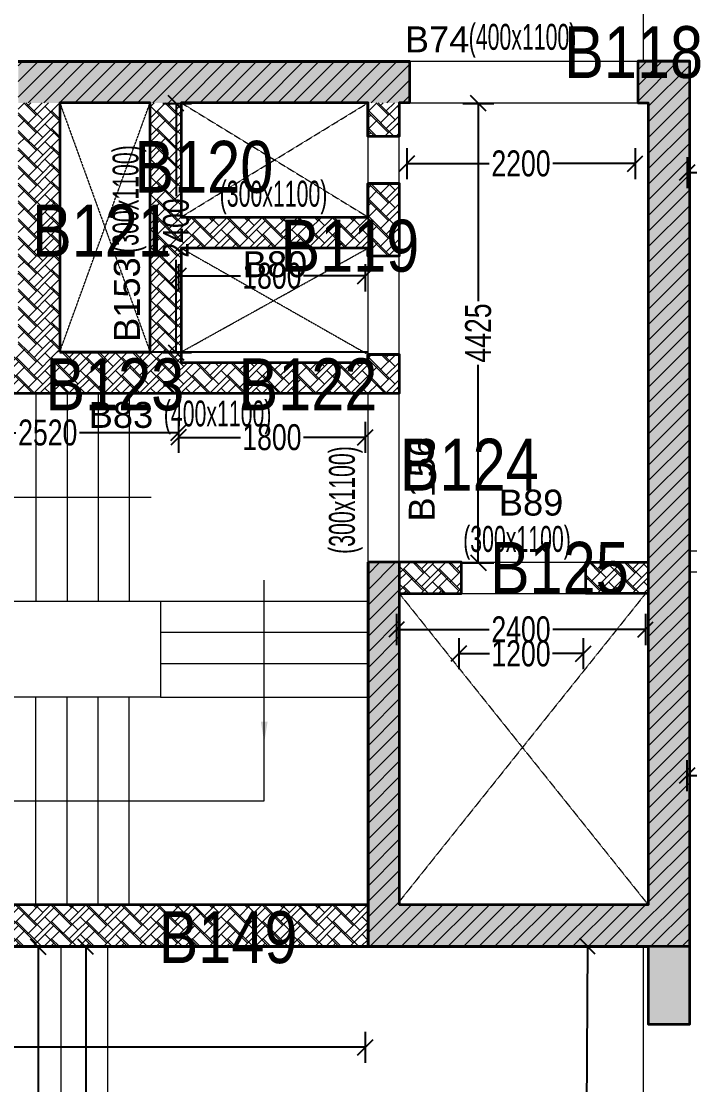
# Model space of a CAD drawing. Header units: millimetres. Extents: x 1 to 72184, y 68 to 60126.
# Drawn here: x 28969 to 35410, y 9803 to 20047 of the extents above; entities that cross this region are included whole.
import ezdxf
from ezdxf.enums import TextEntityAlignment as Align

# ---------------------------------------------------------------- set-up
doc = ezdxf.new("R2010")
doc.units = ezdxf.units.MM
doc.linetypes.add('HIDDEN', pattern=[0.375, 0.25, -0.125])
for name, color, linetype, lineweight in [('A-ANNO-DIMS', 8, 'Continuous', 15), ('A-DETL-MISC', 35, 'Continuous', 15), ('A-HIDD-ABVE', 8, 'HIDDEN', 20), ('S-BEAM', 7, 'Continuous', 18), ('S-BEAM-IDEN', 2, 'Continuous', 9), ('S-COL HATCH', 9, 'Continuous', 0), ('S-COLS', 5, 'Continuous', 35)]:
    doc.layers.add(name, color=color, linetype=linetype, lineweight=lineweight)
for name, color, linetype in [('Abhinav working', 6, 'Continuous'), ('Beam Nos', 7, 'Continuous'), ('changes', 7, 'Continuous')]:
    doc.layers.add(name, color=color, linetype=linetype)
doc.styles.add('Dim.s & Anno.(Misc.)', font='ARIALN.TTF')
doc.styles.add('SC-BBS1', font='SansSerif')
doc.styles.add('SOBHA', font='swisscl.ttf')
doc.styles.add('Swis721 LtCn BT', font='swisscl.ttf', dxfattribs={"width": 0.9, "height": 233.355162})
doc.dimstyles.new('A-GFC-100', dxfattribs={"dimscale": 100, "dimtxt": 1.75, "dimasz": 1.5, "dimexe": 1.5, "dimexo": 0, "dimgap": 1, "dimtad": 1, "dimdsep": 46, "dimtxsty": 'Dim.s & Anno.(Misc.)', "dimblk": 'ARCHTICK', "dimcen": 0, "dimdle": 1.5, "dimclrd": 256, "dimclre": 8, "dimclrt": 6, "dimazin": 2, "dimtfac": 1, "dimtix": 1, "dimtmove": 2, "dimatfit": 3, "dimfxl": 1, "dimtolj": 1, "dimlwd": -1, "dimlwe": 9, "dimarcsym": 0})
doc.dimstyles.new('S-100', dxfattribs={"dimscale": 100, "dimtxt": 2.5, "dimasz": 1.5, "dimexe": 1.5, "dimexo": 1.5, "dimgap": 0.1, "dimtad": 0, "dimdec": 0, "dimrnd": 0.0005, "dimzin": 0, "dimdsep": 46, "dimtxsty": 'SOBHA', "dimblk": 'OBLIQUE', "dimcen": 0.09, "dimclrd": 8, "dimclre": 8, "dimclrt": 6, "dimadec": 0, "dimazin": 0, "dimtfac": 1, "dimtdec": 0, "dimtofl": 0, "dimtmove": 0, "dimatfit": 3, "dimfxl": 1.5, "dimfxlon": 1, "dimtolj": 1, "dimtzin": 0, "dimlwd": -1, "dimlwe": -1, "dimarcsym": 0})
pattern_1 = [(45, (-31699446.87, 20890861.25), (-75.1300955, 75.1300955), [])]
pattern_2 = [(45, (-31794446.86, 20734809.75), (0, 169.7056275), [360, -120]), (135, (-31794362, 20734894.6), (1e-14, 169.7056275), [360, -120])]
pattern_3 = [(45, (-31802317.5, 20729084.55), (0, 169.7056275), [360, -120]), (135, (-31802232.65, 20729169.4), (1e-14, 169.7056275), [360, -120])]

# ---------------------------------------------------------------- blocks, each defined once
blk = doc.blocks.new('A$Cd226b1b4')
at = {"layer": 'S-COL HATCH', "transparency": 33554687}
h = blk.add_hatch(dxfattribs=at)
h.set_pattern_fill('ANSI31', color=256, scale=850)
h.set_pattern_definition(pattern_1)
h.paths.add_polyline_path([(17055, 8525), (20825, 8525), (20825, 8125), (17055, 8125)])
h = blk.add_hatch(dxfattribs=at)
h.set_pattern_fill('ANSI31', color=256, scale=850)
h.set_pattern_definition(pattern_1)
h.paths.add_polyline_path([(20725, 3700), (20425, 3700), (20425, 400), (20425, 0), (23125, 0), (23525, 0), (23525, 400), (23525, 400), (23525, 8525), (23025, 8525), (23025, 8125), (23125, 8125), (23125, 400), (23125, 400), (20725, 400), (20725, 400)])
at = {"layer": 'S-COL HATCH'}
h = blk.add_hatch(dxfattribs=at)
h.set_pattern_fill('AR-HBONE', color=256, scale=30)
h.set_pattern_definition(pattern_2)
h.paths.add_polyline_path([(18325, 8125), (18625, 8125), (18625, 7025), (20425, 7025), (20425, 7350), (20725, 7350), (20725, 6648), (20425, 6648), (20425, 6725), (18625, 6725), (18625, 5625), (20425, 5625), (20425, 5703), (20725, 5703), (20725, 5325), (16105, 5325), (16105, 5725), (18325, 5725)])
h = blk.add_hatch(dxfattribs=at)
h.set_pattern_fill('AR-HBONE', color=256, scale=30)
h.set_pattern_definition(pattern_2)
h.paths.add_polyline_path([(17055, 5725), (17455, 5725), (17455, 8125), (17055, 8125)])
h = blk.add_hatch(dxfattribs=at)
h.set_pattern_fill('AR-HBONE', color=256, scale=30)
h.set_pattern_definition(pattern_2)
h.paths.add_polyline_path([(20425, 8125), (20725, 8125), (20725, 7800), (20425, 7800)])
h = blk.add_hatch(dxfattribs=at)
h.set_pattern_fill('AR-HBONE', color=256, scale=30)
h.set_pattern_definition([(45, (-31794446.86, 20682880.75), (0, 169.7056275), [360, -120]), (135, (-31794362, 20682965.6), (1e-14, 169.7056275), [360, -120])])
h.paths.add_polyline_path([(21325, 3400), (21325, 3700), (20725, 3700), (20725, 3400)])
h.paths.add_polyline_path([(23125, 3400), (23125, 3700), (22525, 3700), (22525, 3400)])
h = blk.add_hatch(dxfattribs=at)
h.set_pattern_fill('AR-HBONE', color=256, scale=30)
h.set_pattern_definition(pattern_2)
h.paths.add_polyline_path([(12825, 400), (20425, 400), (20425, 0), (12825, 0)])
at = {"layer": 'S-COLS'}
for p, q in [((20425, 3700), (20425, 400)), ((20725, 3700), (20725, 400)), ((20425, 400), (20425, 0))]:
    blk.add_line(p, q, dxfattribs=at)
at = {"layer": 'S-COLS', "elevation": 0}
for points in [[(17055, 8525), (20825, 8525), (20825, 8125), (20725, 8125), (20725, 7800), (20425, 7800), (20425, 8125), (19525, 8125), (18625, 8125), (18625, 7025), (20425, 7025), (20425, 7350), (20725, 7350), (20725, 6648), (20425, 6648), (20425, 6725), (18625, 6725), (18625, 5625), (19525, 5625), (20425, 5625), (20425, 5703), (20725, 5703), (20725, 5325), (18625, 5325), (18625, 5325), (7471, 5325)], [(23525, 400), (23525, 8525), (23025, 8525), (23025, 8125), (23125, 8125), (23125, 400), (20725, 400)], [(20725, 3400), (21325, 3400), (21325, 3700), (20425, 3700)], [(23125, 3400), (22525, 3400), (22525, 3700), (23125, 3700)], [(20425, 400), (12825, 400), (12825, 0), (23125, 0)], [(23125, 0), (23125, 0), (23525, 0), (23525, 400)]]:
    blk.add_lwpolyline(points, dxfattribs=at)
blk.add_lwpolyline([(17455, 5725), (18325, 5725), (18325, 8125), (17455, 8125)], close=True, dxfattribs=at)
blk = doc.blocks.new('A$Cbe320e20')
at = {"layer": 'S-COL HATCH', "transparency": 33554687}
h = blk.add_hatch(color=256, dxfattribs=at)
h.dxf.hatch_style = 1
h.paths.add_polyline_path([(9184, 2800), (12954, 2800), (12954, 2400), (9184, 2400)])
h = blk.add_hatch(color=256, dxfattribs=at)
h.dxf.hatch_style = 1
h.paths.add_polyline_path([(12854, -2025), (12554, -2025), (12554, -5325), (12554, -5725), (15254, -5725), (15254, -6475), (15654, -6475), (15654, -5325), (15654, -5325), (15654, 2800), (15154, 2800), (15154, 2400), (15254, 2400), (15254, -5325), (15254, -5325), (12854, -5325), (12854, -5325)])
at = {"layer": 'S-COL HATCH'}
h = blk.add_hatch(dxfattribs=at)
h.set_pattern_fill('AR-HBONE', color=256, scale=30)
h.set_pattern_definition(pattern_3)
h.paths.add_polyline_path([(10454, 2400), (10754, 2400), (10754, 1300), (12554, 1300), (12554, 1625), (12854, 1625), (12854, 922), (12554, 922), (12554, 1000), (10754, 1000), (10754, -100), (12554, -100), (12554, -23), (12854, -23), (12854, -400), (8234, -400), (8234, 0), (10454, 0)])
h = blk.add_hatch(dxfattribs=at)
h.set_pattern_fill('AR-HBONE', color=256, scale=30)
h.set_pattern_definition(pattern_3)
h.paths.add_polyline_path([(9184, 0), (9584, 0), (9584, 2400), (9184, 2400)])
h = blk.add_hatch(dxfattribs=at)
h.set_pattern_fill('AR-HBONE', color=256, scale=30)
h.set_pattern_definition(pattern_3)
h.paths.add_polyline_path([(12554, 2400), (12854, 2400), (12854, 2075), (12554, 2075)])
h = blk.add_hatch(dxfattribs=at)
h.set_pattern_fill('AR-HBONE', color=256, scale=30)
h.set_pattern_definition([(45, (-31802317.5, 20677155.55), (0, 169.7056275), [360, -120]), (135, (-31802232.65, 20677240.4), (1e-14, 169.7056275), [360, -120])])
h.paths.add_polyline_path([(13454, -2025), (12854, -2025), (12854, -2325), (13454, -2325)])
h.paths.add_polyline_path([(15254, -2025), (14654, -2025), (14654, -2325), (15254, -2325)])
h = blk.add_hatch(dxfattribs=at)
h.set_pattern_fill('AR-HBONE', color=256, scale=30)
h.set_pattern_definition(pattern_3)
h.paths.add_polyline_path([(4954, -5325), (12554, -5325), (12554, -5725), (4954, -5725)])
at = {"layer": 'S-COLS'}
for p, q in [((12554, -2025), (12554, -5325)), ((12854, -2025), (12854, -5325)), ((12554, -5325), (12554, -5725))]:
    blk.add_line(p, q, dxfattribs=at)
for points in [[(9184, 2800), (12954, 2800), (12954, 2400), (12854, 2400), (12854, 2075), (12554, 2075), (12554, 2400), (11654, 2400), (10754, 2400), (10754, 1300), (12554, 1300), (12554, 1625), (12854, 1625), (12854, 922), (12554, 922), (12554, 1000), (10754, 1000), (10754, -100), (11654, -100), (12554, -100), (12554, -23), (12854, -23), (12854, -400), (10754, -400), (10754, -400), (-400, -400)], [(15654, -5325), (15654, 2800), (15154, 2800), (15154, 2400), (15254, 2400), (15254, -5325), (12854, -5325)], [(12854, -2325), (13454, -2325), (13454, -2025), (12554, -2025)], [(15254, -2325), (14654, -2325), (14654, -2025), (15254, -2025)], [(12554, -5325), (4954, -5325), (4954, -5725), (15254, -5725)], [(15254, -5725), (15254, -6475), (15654, -6475), (15654, -5325)]]:
    blk.add_lwpolyline(points, dxfattribs=at)
blk.add_lwpolyline([(9584, 0), (10454, 0), (10454, 2400), (9584, 2400)], close=True, dxfattribs=at)
blk = doc.blocks.new('_ARCHTICK')
at = {"color": 0, "linetype": 'ByBlock', "const_width": 0.15}
blk.add_lwpolyline([(-0.5, -0.5), (0.5, 0.5)], dxfattribs=at)
blk = doc.blocks.new('_OBLIQUE')
at = {"color": 0, "linetype": 'ByBlock'}
blk.add_line((-0.5, -0.5), (0.5, 0.5), dxfattribs=at)
blk = doc.blocks.new('*D374')
at = {"layer": 'Abhinav working', "color": 8, "transparency": 16777216}
for p, q in [((32684, 18826), (32684, 18526)), ((34884, 18826), (34884, 18526)), ((32684, 18676), (33477, 18676)), ((34884, 18676), (34090, 18676))]:
    blk.add_line(p, q, dxfattribs=at)
at = {"layer": 'Defpoints', "color": 0, "transparency": 16777216}
for p in [(32684, 19656), (34884, 19656), (34884, 18676)]:
    blk.add_point(p, dxfattribs=at)
at = {"layer": 'Abhinav working', "color": 8, "transparency": 16777216, "xscale": 150, "yscale": 150, "zscale": 150, "rotation": 180}
blk.add_blockref('_OBLIQUE', (32684, 18676), dxfattribs=at)
at = {"layer": 'Abhinav working', "color": 8, "transparency": 16777216, "xscale": 150, "yscale": 150, "zscale": 150}
blk.add_blockref('_OBLIQUE', (34884, 18676), dxfattribs=at)
at = {"layer": 'Abhinav working', "color": 6, "transparency": 16777216, "insert": (33784, 18676), "char_height": 250, "attachment_point": 5, "style": 'SOBHA'}
blk.add_mtext('\\A1;2200', dxfattribs=at)
blk = doc.blocks.new('*D375')
at = {"layer": 'Abhinav working', "color": 8, "transparency": 16777216}
for p, q in [((33222, 19256), (33522, 19256)), ((33372, 19256), (33372, 17352)), ((33372, 14831), (33372, 16736)), ((33222, 14831), (33522, 14831))]:
    blk.add_line(p, q, dxfattribs=at)
at = {"layer": 'Defpoints', "color": 0, "transparency": 16777216}
for p in [(32584, 19256), (32584, 14831), (33372, 14831)]:
    blk.add_point(p, dxfattribs=at)
at = {"layer": 'Abhinav working', "color": 8, "transparency": 16777216, "xscale": 150, "yscale": 150, "zscale": 150}
for p, rotation in [((33372, 19256), 90), ((33372, 14831), 270)]:
    blk.add_blockref('_OBLIQUE', p, dxfattribs=dict(at, rotation=rotation))
at = {"layer": 'Abhinav working', "color": 6, "transparency": 16777216, "insert": (33372, 17044), "char_height": 250, "attachment_point": 5, "rotation": 90, "style": 'SOBHA'}
blk.add_mtext('\\A1;4425', dxfattribs=at)
blk = doc.blocks.new('*D376')
at = {"layer": 'Abhinav working', "color": 8, "transparency": 16777216}
for p, q in [((30334, 19256), (30610, 19256)), ((30460, 19256), (30460, 18363)), ((30460, 16856), (30460, 17750)), ((30334, 16856), (30610, 16856))]:
    blk.add_line(p, q, dxfattribs=at)
at = {"layer": 'Defpoints', "color": 0, "transparency": 16777216}
for p in [(30184, 19256), (30460, 19256), (30184, 16856)]:
    blk.add_point(p, dxfattribs=at)
at = {"layer": 'Abhinav working', "color": 8, "transparency": 16777216, "xscale": 150, "yscale": 150, "zscale": 150}
for p, rotation in [((30460, 19256), 90), ((30460, 16856), 270)]:
    blk.add_blockref('_OBLIQUE', p, dxfattribs=dict(at, rotation=rotation))
at = {"layer": 'Abhinav working', "color": 6, "transparency": 16777216, "insert": (30460, 18056), "char_height": 250, "attachment_point": 5, "rotation": 90, "style": 'SOBHA'}
blk.add_mtext('\\A1;2400', dxfattribs=at)
blk = doc.blocks.new('*D377')
at = {"layer": 'Abhinav working', "color": 8, "transparency": 16777216}
for p, q in [((28646, 19256), (28346, 19256)), ((28496, 19256), (28496, 18363)), ((28496, 16856), (28496, 17750)), ((28646, 16856), (28346, 16856))]:
    blk.add_line(p, q, dxfattribs=at)
at = {"layer": 'Defpoints', "color": 0, "transparency": 16777216}
for p in [(28496, 19256), (29314, 19256), (29314, 16856)]:
    blk.add_point(p, dxfattribs=at)
at = {"layer": 'Abhinav working', "color": 8, "transparency": 16777216, "xscale": 150, "yscale": 150, "zscale": 150}
for p, rotation in [((28496, 19256), 90), ((28496, 16856), 270)]:
    blk.add_blockref('_OBLIQUE', p, dxfattribs=dict(at, rotation=rotation))
at = {"layer": 'Abhinav working', "color": 6, "transparency": 16777216, "insert": (28496, 18056), "char_height": 250, "attachment_point": 5, "rotation": 90, "style": 'SOBHA'}
blk.add_mtext('\\A1;2400', dxfattribs=at)
blk = doc.blocks.new('*D378')
at = {"layer": 'Abhinav working', "color": 8, "transparency": 16777216}
for p, q in [((30484, 16189), (30484, 15889)), ((32284, 16189), (32284, 15889)), ((30484, 16039), (31080, 16039)), ((32284, 16039), (31688, 16039))]:
    blk.add_line(p, q, dxfattribs=at)
at = {"layer": 'Defpoints', "color": 0, "transparency": 16777216}
for p in [(30484, 16456), (32284, 16456), (32284, 16039)]:
    blk.add_point(p, dxfattribs=at)
at = {"layer": 'Abhinav working', "color": 8, "transparency": 16777216, "xscale": 150, "yscale": 150, "zscale": 150, "rotation": 180}
blk.add_blockref('_OBLIQUE', (30484, 16039), dxfattribs=at)
at = {"layer": 'Abhinav working', "color": 8, "transparency": 16777216, "xscale": 150, "yscale": 150, "zscale": 150}
blk.add_blockref('_OBLIQUE', (32284, 16039), dxfattribs=at)
at = {"layer": 'Abhinav working', "color": 6, "transparency": 16777216, "insert": (31384, 16039), "char_height": 250, "attachment_point": 5, "style": 'SOBHA'}
blk.add_mtext('\\A1;1800', dxfattribs=at)
blk = doc.blocks.new('*D379')
at = {"layer": 'Abhinav working', "color": 8, "transparency": 16777216}
for p, q in [((27964, 16234), (27964, 15934)), ((30484, 16234), (30484, 15934)), ((27964, 16084), (28917, 16084)), ((30484, 16084), (29530, 16084))]:
    blk.add_line(p, q, dxfattribs=at)
at = {"layer": 'Defpoints', "color": 0, "transparency": 16777216}
for p in [(27964, 16456), (30484, 16456), (30484, 16084)]:
    blk.add_point(p, dxfattribs=at)
at = {"layer": 'Abhinav working', "color": 8, "transparency": 16777216, "xscale": 150, "yscale": 150, "zscale": 150, "rotation": 180}
blk.add_blockref('_OBLIQUE', (27964, 16084), dxfattribs=at)
at = {"layer": 'Abhinav working', "color": 8, "transparency": 16777216, "xscale": 150, "yscale": 150, "zscale": 150}
blk.add_blockref('_OBLIQUE', (30484, 16084), dxfattribs=at)
at = {"layer": 'Abhinav working', "color": 6, "transparency": 16777216, "insert": (29224, 16084), "char_height": 250, "attachment_point": 5, "style": 'SOBHA'}
blk.add_mtext('\\A1;2520', dxfattribs=at)
blk = doc.blocks.new('*D380')
at = {"layer": 'Abhinav working', "color": 8, "transparency": 16777216}
for p, q in [((30484, 17706), (30484, 17444)), ((32284, 17706), (32284, 17444)), ((30484, 17594), (31080, 17594)), ((32284, 17594), (31688, 17594))]:
    blk.add_line(p, q, dxfattribs=at)
at = {"layer": 'Defpoints', "color": 0, "transparency": 16777216}
for p in [(30484, 17856), (32284, 17856), (32284, 17594)]:
    blk.add_point(p, dxfattribs=at)
at = {"layer": 'Abhinav working', "color": 8, "transparency": 16777216, "xscale": 150, "yscale": 150, "zscale": 150, "rotation": 180}
blk.add_blockref('_OBLIQUE', (30484, 17594), dxfattribs=at)
at = {"layer": 'Abhinav working', "color": 8, "transparency": 16777216, "xscale": 150, "yscale": 150, "zscale": 150}
blk.add_blockref('_OBLIQUE', (32284, 17594), dxfattribs=at)
at = {"layer": 'Abhinav working', "color": 6, "transparency": 16777216, "insert": (31384, 17594), "char_height": 250, "attachment_point": 5, "style": 'SOBHA'}
blk.add_mtext('\\A1;1800', dxfattribs=at)
blk = doc.blocks.new('*D381')
at = {"layer": 'Abhinav working', "color": 8, "transparency": 16777216}
for p, q in [((32584, 14338), (32584, 14038)), ((34984, 14338), (34984, 14038)), ((32584, 14188), (33477, 14188)), ((34984, 14188), (34090, 14188))]:
    blk.add_line(p, q, dxfattribs=at)
at = {"layer": 'Defpoints', "color": 0, "transparency": 16777216}
for p in [(32584, 14831), (34984, 14831), (34984, 14188)]:
    blk.add_point(p, dxfattribs=at)
at = {"layer": 'Abhinav working', "color": 8, "transparency": 16777216, "xscale": 150, "yscale": 150, "zscale": 150}
for p, rotation in [((32584, 14188), 179.9998198971608), ((34984, 14188), 359.9998198971608)]:
    blk.add_blockref('_OBLIQUE', p, dxfattribs=dict(at, rotation=rotation))
at = {"layer": 'Abhinav working', "color": 6, "transparency": 16777216, "insert": (33784, 14188), "char_height": 250, "attachment_point": 5, "rotation": 359.9998, "style": 'SOBHA'}
blk.add_mtext('\\A1;2400', dxfattribs=at)
blk = doc.blocks.new('*D398')
at = {"layer": 'Abhinav working', "color": 8, "transparency": 16777216}
for p, q in [((24684, 10314), (24684, 10014)), ((32284, 10314), (32284, 10014)), ((24684, 10164), (28178, 10164)), ((32284, 10164), (28790, 10164))]:
    blk.add_line(p, q, dxfattribs=at)
at = {"layer": 'Defpoints', "color": 0, "transparency": 16777216}
for p in [(24684, 11131), (32284, 11131), (32284, 10164)]:
    blk.add_point(p, dxfattribs=at)
at = {"layer": 'Abhinav working', "color": 8, "transparency": 16777216, "xscale": 150, "yscale": 150, "zscale": 150, "rotation": 180}
blk.add_blockref('_OBLIQUE', (24684, 10164), dxfattribs=at)
at = {"layer": 'Abhinav working', "color": 8, "transparency": 16777216, "xscale": 150, "yscale": 150, "zscale": 150}
blk.add_blockref('_OBLIQUE', (32284, 10164), dxfattribs=at)
at = {"layer": 'Abhinav working', "color": 6, "transparency": 16777216, "insert": (28484, 10164), "char_height": 250, "attachment_point": 5, "style": 'SOBHA'}
blk.add_mtext('\\A1;7600', dxfattribs=at)
blk = doc.blocks.new('*D399')
at = {"layer": 'Abhinav working', "color": 8, "transparency": 16777216}
for p, q in [((35384, 12631), (35384, 12931)), ((41584, 12631), (41584, 12931)), ((35384, 12781), (38177, 12781)), ((41584, 12781), (38791, 12781))]:
    blk.add_line(p, q, dxfattribs=at)
at = {"layer": 'Defpoints', "color": 0, "transparency": 16777216}
for p in [(41584, 12781), (35384, 11581), (41584, 11581)]:
    blk.add_point(p, dxfattribs=at)
at = {"layer": 'Abhinav working', "color": 8, "transparency": 16777216, "xscale": 150, "yscale": 150, "zscale": 150, "rotation": 180}
blk.add_blockref('_OBLIQUE', (35384, 12781), dxfattribs=at)
at = {"layer": 'Abhinav working', "color": 8, "transparency": 16777216, "xscale": 150, "yscale": 150, "zscale": 150}
blk.add_blockref('_OBLIQUE', (41584, 12781), dxfattribs=at)
at = {"layer": 'Abhinav working', "color": 6, "transparency": 16777216, "insert": (38484, 12781), "char_height": 250, "attachment_point": 5, "style": 'SOBHA'}
blk.add_mtext('\\A1;6200', dxfattribs=at)
blk = doc.blocks.new('*D405')
at = {"layer": 'Abhinav working', "color": 8, "transparency": 16777216}
for p, q in [((34574, 11134), (34274, 11136)), ((34424, 11135), (34401, 7501)), ((34374, 3258), (34397, 6892)), ((34524, 3257), (34224, 3259))]:
    blk.add_line(p, q, dxfattribs=at)
at = {"layer": 'Defpoints', "color": 0, "transparency": 16777216}
for p in [(34424, 11135), (34984, 11131), (34934, 3255)]:
    blk.add_point(p, dxfattribs=at)
at = {"layer": 'Abhinav working', "color": 8, "transparency": 16777216, "xscale": 150, "yscale": 150, "zscale": 150}
for p, rotation in [((34424, 11135), 89.63629030141777), ((34374, 3258), 269.6362903014178)]:
    blk.add_blockref('_OBLIQUE', p, dxfattribs=dict(at, rotation=rotation))
at = {"layer": 'Abhinav working', "color": 6, "transparency": 16777216, "insert": (34399, 7196), "char_height": 250, "attachment_point": 5, "rotation": 89.6363, "style": 'SOBHA'}
blk.add_mtext('\\A1;7877', dxfattribs=at)
blk = doc.blocks.new('*D418')
at = {"layer": 'Abhinav working', "color": 8, "transparency": 16777216}
for p, q in [((36280, 21656), (36580, 21656)), ((36430, 21656), (36430, 20963)), ((36430, 19656), (36430, 20350)), ((36280, 19656), (36580, 19656))]:
    blk.add_line(p, q, dxfattribs=at)
at = {"layer": 'Defpoints', "color": 0, "transparency": 16777216}
for p in [(35384, 21656), (36430, 21656), (35384, 19656)]:
    blk.add_point(p, dxfattribs=at)
at = {"layer": 'Abhinav working', "color": 8, "transparency": 16777216, "xscale": 150, "yscale": 150, "zscale": 150}
for p, rotation in [((36430, 21656), 90), ((36430, 19656), 270)]:
    blk.add_blockref('_OBLIQUE', p, dxfattribs=dict(at, rotation=rotation))
at = {"layer": 'Abhinav working', "color": 6, "transparency": 16777216, "insert": (36430, 20656), "char_height": 250, "attachment_point": 5, "rotation": 90, "style": 'SOBHA'}
blk.add_mtext('\\A1;2000', dxfattribs=at)
blk = doc.blocks.new('*D419')
at = {"layer": 'Abhinav working', "color": 8, "transparency": 16777216}
for p, q in [((35384, 18739), (35384, 18439)), ((41584, 18739), (41584, 18439)), ((35384, 18589), (38177, 18589)), ((41584, 18589), (38791, 18589))]:
    blk.add_line(p, q, dxfattribs=at)
at = {"layer": 'Defpoints', "color": 0, "transparency": 16777216}
for p in [(35384, 19206), (41584, 19206), (41584, 18589)]:
    blk.add_point(p, dxfattribs=at)
at = {"layer": 'Abhinav working', "color": 8, "transparency": 16777216, "xscale": 150, "yscale": 150, "zscale": 150, "rotation": 180}
blk.add_blockref('_OBLIQUE', (35384, 18589), dxfattribs=at)
at = {"layer": 'Abhinav working', "color": 8, "transparency": 16777216, "xscale": 150, "yscale": 150, "zscale": 150}
blk.add_blockref('_OBLIQUE', (41584, 18589), dxfattribs=at)
at = {"layer": 'Abhinav working', "color": 6, "transparency": 16777216, "insert": (38484, 18589), "char_height": 250, "attachment_point": 5, "style": 'SOBHA'}
blk.add_mtext('\\A1;6200', dxfattribs=at)
blk = doc.blocks.new('*D426')
at = {"layer": 'Abhinav working', "color": 8, "transparency": 16777216}
for p, q in [((29475, 11131), (29740, 11131)), ((29590, 11131), (29590, 9189)), ((29590, 6631), (29590, 8573)), ((29475, 6631), (29740, 6631))]:
    blk.add_line(p, q, dxfattribs=at)
at = {"layer": 'Defpoints', "color": 0, "transparency": 16777216}
for p in [(29325, 11131), (29590, 11131), (29325, 6631)]:
    blk.add_point(p, dxfattribs=at)
at = {"layer": 'Abhinav working', "color": 8, "transparency": 16777216, "xscale": 150, "yscale": 150, "zscale": 150}
for p, rotation in [((29590, 11131), 90), ((29590, 6631), 270)]:
    blk.add_blockref('_OBLIQUE', p, dxfattribs=dict(at, rotation=rotation))
at = {"layer": 'Abhinav working', "color": 6, "transparency": 16777216, "insert": (29590, 8881), "char_height": 250, "attachment_point": 5, "rotation": 90, "style": 'SOBHA'}
blk.add_mtext('\\A1;4500', dxfattribs=at)
blk = doc.blocks.new('*D495')
at = {"layer": 'Abhinav working', "color": 8, "transparency": 16777216}
for p, q in [((33184, 14106), (33184, 13806)), ((34384, 14106), (34384, 13806)), ((33184, 13956), (33480, 13956)), ((34384, 13956), (34088, 13956))]:
    blk.add_line(p, q, dxfattribs=at)
at = {"layer": 'Defpoints', "color": 0, "transparency": 16777216}
for p in [(33184, 14531), (34384, 14531), (34384, 13956)]:
    blk.add_point(p, dxfattribs=at)
at = {"layer": 'Abhinav working', "color": 8, "transparency": 16777216, "xscale": 150, "yscale": 150, "zscale": 150}
for p, rotation in [((33184, 13956), 180.0031793847487), ((34384, 13956), 0.0031793847487485)]:
    blk.add_blockref('_OBLIQUE', p, dxfattribs=dict(at, rotation=rotation))
at = {"layer": 'Abhinav working', "color": 6, "transparency": 16777216, "insert": (33784, 13956), "char_height": 250, "attachment_point": 5, "rotation": 0.0032, "style": 'SOBHA'}
blk.add_mtext('\\A1;1200', dxfattribs=at)
blk = doc.blocks.new('*D505')
at = {"layer": 'Abhinav working', "color": 8, "transparency": 16777216}
for p, q in [((29175, 11130), (28983, 11130)), ((29133, 11130), (29133, 7437)), ((29133, 3132), (29133, 6826)), ((29175, 3132), (28983, 3132))]:
    blk.add_line(p, q, dxfattribs=at)
at = {"layer": 'Defpoints', "color": 0, "transparency": 16777216}
for p in [(29325, 11130, 0), (29133, 3132), (29325, 3132)]:
    blk.add_point(p, dxfattribs=at)
at = {"layer": 'Abhinav working', "color": 8, "transparency": 16777216, "xscale": 150, "yscale": 150, "zscale": 150}
for p, rotation in [((29133, 11130), 89.99946690185101), ((29133, 3132), 269.999466901851)]:
    blk.add_blockref('_OBLIQUE', p, dxfattribs=dict(at, rotation=rotation))
at = {"layer": 'Abhinav working', "color": 6, "transparency": 16777216, "insert": (29133, 7131), "char_height": 250, "attachment_point": 5, "rotation": 89.9995, "style": 'SOBHA'}
blk.add_mtext('\\A1;7998', dxfattribs=at)
blk = doc.blocks.new('A$C40398dd4')
at = {"layer": 'A-ANNO-DIMS', "ltscale": 500, "elevation": 0}
blk.add_lwpolyline([(5810, 1000), (6600, 1000), (6600, 1565)], dxfattribs=at)
at = {"layer": 'A-DETL-MISC'}
for p, q in [((2300, 4925), (2300, 2925)), ((2600, 4925), (2600, 2925)), ((2900, 4925), (2900, 2925)), ((3200, 4925), (3200, 2925)), ((3500, 4925), (3500, 2925)), ((3800, 4925), (3800, 2925)), ((4100, 4925), (4100, 2925)), ((4400, 4925), (4400, 2925)), ((4700, 4925), (4700, 2925)), ((5000, 4925), (5000, 2925)), ((5300, 4925), (5300, 2925)), ((2300, 0), (2300, 2000)), ((2600, 0), (2600, 2000)), ((2900, 0), (2900, 2000)), ((3200, 0), (3200, 2000)), ((3500, 0), (3500, 2000)), ((3800, 0), (3800, 2000)), ((4100, 0), (4100, 2000)), ((4400, 0), (4400, 2000)), ((4700, 0), (4700, 2000)), ((5000, 0), (5000, 2000)), ((5300, 0), (5300, 2000))]:
    blk.add_line(p, q, dxfattribs=at)
for points in [[(2000, 2925), (0, 2925)], [(5600, 2925), (7600, 2925)], [(2000, 2625), (0, 2625)], [(5600, 2625), (7600, 2625)], [(2000, 2325), (0, 2325)], [(5600, 2325), (7600, 2325)]]:
    blk.add_lwpolyline(points, dxfattribs=at)
blk.add_lwpolyline([(5600, 2925), (5600, 2000), (2000, 2000), (2000, 2925)], close=True, dxfattribs=at)
at = {"layer": 'A-DETL-MISC', "elevation": 0}
for points in [[(2000, 2000), (0, 2000)], [(5600, 2000), (7600, 2000)]]:
    blk.add_lwpolyline(points, dxfattribs=at)
at = {"layer": 'A-ANNO-DIMS', "ltscale": 500}
for points in [[(1688, 3925), (5510, 3925)], [(6600, 1565), (6600, 3126)], [(1988, 1000), (5810, 1000)]]:
    blk.add_leader(points, dimstyle='A-GFC-100', override={"dimasz": 2, "dimtad": 0, "dimfxl": 0.18, "dimarcsym": 1}, dxfattribs=at)

msp = doc.modelspace()

# ---------------------------------------------------------------- linework, layer by layer
at = {"layer": 'A-HIDD-ABVE', "linetype": 'HIDDEN'}
for p, q in [((29339.9, 19261.5), (30209.9, 16861.5)), ((29339.9, 16861.5), (30209.9, 19261.5)), ((30509.9, 19261.5), (32309.9, 18161.5)), ((30509.9, 18161.5), (32309.9, 19261.5)), ((30509.9, 16861.5), (32309.9, 17861.5)), ((30509.9, 17861.5), (32309.9, 16838.2)), ((34985.8, 14536.3), (32585.8, 11536.3)), ((32609.9, 14536.3), (35009.9, 11536.3))]:
    msp.add_line(p, q, dxfattribs=at)
at = {"layer": 'changes'}
msp.add_line((30209.9, 16861.5), (32309.9, 16861.5), dxfattribs=at)
at = {"layer": 'S-BEAM', "linetype": 'HIDDEN'}
for p, q in [((34959.9, 21661.5), (34959.9, 19661.5)), ((32709.9, 19661.5), (34909.9, 19661.5)), ((32609.9, 16839), (32609.9, 19261.5)), ((32709.9, 19261.5), (34909.9, 19261.5)), ((32309.9, 14836.3), (32309.9, 16461.5)), ((32609.9, 14836.3), (32609.9, 16461.5)), ((38509.9, 14941.5), (35409.9, 14941.5)), ((33209.9, 14836.3), (34409.9, 14836.3)), ((41609.9, 14741.5), (35409.9, 14741.5)), ((29350.8, 11136.3), (29350.8, 3137.5)), ((29800.8, 11136.3), (29800.8, 3136.3)), ((34959.9, 11136.3), (34959.9, 3259.9))]:
    msp.add_line(p, q, dxfattribs=at)
at = {"layer": 'S-BEAM'}
for p, q in [((32309.9, 16839), (32309.9, 19261.5)), ((33209.9, 14536.3), (34409.9, 14536.3))]:
    msp.add_line(p, q, dxfattribs=at)

# ---------------------------------------------------------------- block references
at = {"layer": 'changes'}
msp.add_blockref('A$Cd226b1b4', (11884.9, 11136.3), dxfattribs=at)
at = {"layer": 'S-BEAM-IDEN'}
msp.add_blockref('A$C40398dd4', (24709.9, 11536.3), dxfattribs=at)
at = {"layer": 'S-COLS'}
msp.add_blockref('A$Cbe320e20', (19755.5, 16860.7), dxfattribs=at)

# ---------------------------------------------------------------- texts
at = {"layer": 'Abhinav working', "char_height": 500, "attachment_point": 1, "style": 'Dim.s & Anno.(Misc.)'}
for s, insert in [('B118', (34201, 19999.6, 0)), ('B120', (30059.4, 18894.7)), ('B121', (29072.8, 18280.5)), ('B119', (31466.6, 18135.1)), ('B123', (29201.3, 16799.6, 0)), ('B122', (31062.8, 16799.6, 0)), ('B124', (32616.9, 16025.9)), ('B125', (33485.1, 15032)), ('B149', (30292.6, 11474.4, 0))]:
    msp.add_mtext_dynamic_manual_height_columns(s, width=21149.247, gutter_width=5423.5, heights=[0], dxfattribs=dict(at, insert=insert))
at = {"layer": 'Beam Nos', "color": 3, "style": 'SC-BBS1'}
for s, p in [('B74', (32975.7, 19672.5)), ('B80', (31413.7, 17506.6)), ('B83', (29929.2, 16055.1)), ('B89', (33881.1, 15210.4))]:
    msp.add_text(s, height=250, dxfattribs=at).set_placement(p, align=Align.BOTTOM_CENTER)
for s, p in [('B153', (30186.4, 17365.7, 0)), ('B156', (33027.9, 15636.2, 0))]:
    msp.add_text(s, height=250, rotation=90, dxfattribs=at).set_placement(p, align=Align.BOTTOM_CENTER)
at = {"layer": 'S-BEAM-IDEN', "color": 3, "style": 'Swis721 LtCn BT', "width": 0.8}
for s, p in [('(400x1100)', (33280.3, 19771.9)), ('(300x1100)', (30880.9, 18260.9)), ('(400x1100)', (30342.1, 16143.6)), ('(300x1100)', (33227, 14935.7))]:
    msp.add_text(s, height=250, dxfattribs=at).set_placement(p)
for p in [(30098.5, 17815.8), (32183, 14916.7, 0)]:
    msp.add_text('(300x1100)', height=250, rotation=90, dxfattribs=at).set_placement(p)

# ---------------------------------------------------------------- dimensions: what is measured, and where the dimension line sits
at = {"layer": 'Abhinav working'}
for p1, p2, distance, picture, middle in [((35383.8, 19656.3), (35383.8, 21656.3), -1046.4, '*D418', (36430.2, 20656.3)), ((29313.8, 16856.3), (29313.8, 19256.3), 817.7, '*D377', (28496.1, 18056.3)), ((30183.8, 16856.3), (30183.8, 19256.3), -276.3, '*D376', (30460.1, 18056.3)), ((32583.8, 19256.3), (32583.8, 14831.1), 787.9, '*D375', (33371.6, 17043.7)), ((30483.8, 17856.3), (32283.8, 17856.3), -262.7, '*D380', (31383.8, 17593.6)), ((32583.8, 14831.1), (34983.8, 14831.1), -642.6, '*D381', (33783.8, 14188.4)), ((34933.8, 3254.6), (34983.8, 11131.1), 560.1, '*D405', (34398.7, 7196.4))]:
    dim = msp.add_aligned_dim(p1=p1, p2=p2, distance=distance, dimstyle='S-100', dxfattribs=at)
    dim.commit()
    dim.dimension.update_dxf_attribs({"geometry": picture, "text_midpoint": middle})
for base, p1, p2, picture, middle in [((34883.8, 18675.8), (32683.8, 19656.3), (34883.8, 19656.3), '*D374', (33783.8, 18675.8)), ((41583.8, 18588.5), (35383.8, 19206.3), (41583.8, 19206.3), '*D419', (38483.8, 18588.5)), ((30483.8, 16083.9), (27963.8, 16456.3), (30483.8, 16456.3), '*D379', (29223.8, 16083.9)), ((32283.8, 16038.7), (30483.8, 16456.3), (32283.8, 16456.3), '*D378', (31383.8, 16038.7)), ((41583.8, 12780.8), (35383.8, 11581.1), (41583.8, 11581.1), '*D399', (38483.8, 12780.8)), ((32283.8, 10164.2), (24683.8, 11131.1), (32283.8, 11131.1), '*D398', (28483.8, 10164.2))]:
    dim = msp.add_linear_dim(base=base, p1=p1, p2=p2, dimstyle='S-100', dxfattribs=at)
    dim.commit()
    dim.dimension.update_dxf_attribs({"geometry": picture, "text_midpoint": middle})
at = {"layer": 'Abhinav working', "color": 3}
for p1, p2, distance, picture, middle in [((33183.8, 14531.1), (34383.8, 14531.1), -575.5, '*D495', (33783.8, 13955.6)), ((29324.7, 11130.4), (29324.6, 3132.3), -191.7, '*D505', (29133, 7131.3))]:
    dim = msp.add_aligned_dim(p1=p1, p2=p2, distance=distance, dimstyle='S-100', dxfattribs=at)
    dim.commit()
    dim.dimension.update_dxf_attribs({"geometry": picture, "text_midpoint": middle})
at = {"layer": 'Abhinav working'}
dim = msp.add_linear_dim(base=(29590.1, 11131.1), p1=(29324.7, 6631.1), p2=(29324.7, 11131.1), angle=90, dimstyle='S-100', dxfattribs=at)
dim.commit()
dim.dimension.update_dxf_attribs({"geometry": '*D426', "text_midpoint": (29590.1, 8881.1)})

doc.saveas('drawing.dxf')
